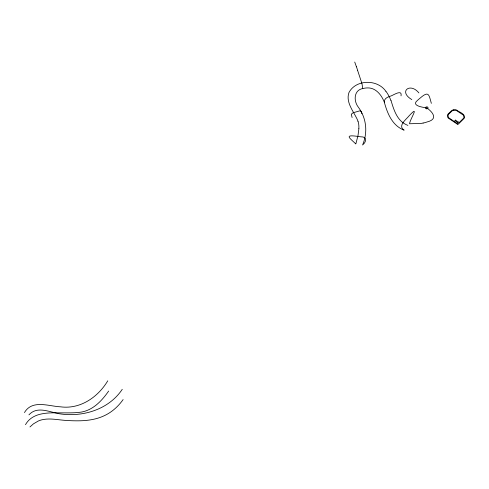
<?xml version="1.0" encoding="UTF-8"?>
<svg xmlns="http://www.w3.org/2000/svg" width="489" height="489" viewBox="0 0 489 489"><rect width="100%" height="100%" fill="white"/><g stroke="black" fill="none" stroke-linecap="round" stroke-linejoin="round"><path stroke-width="0.73" d="M358.908 128.546L358.009 135.52L355.845 143.894M384.415 102.445C383.712 98.185 388.138 96.908 391.255 95.868C393.957 94.756 402.41 89.267 401.053 95.844M25.489 424.66C32.653 412.086 48.472 412.71 61.009 412.869C67.794 412.826 74.634 413.119 81.363 412.074C93.283 410.045 102.048 400.54 108.644 391.078M24.45 412.575C32.219 399.379 48.49 406.231 60.489 406.817C80.123 409.513 98.008 397.196 107.763 380.821M122.256 389.311C108.864 409.476 82.873 417.368 59.725 413.828C49.719 412.239 37.231 405.601 28.924 414.868M123.13 399.568C119.267 405.02 114.426 409.813 108.717 413.327A41.131 32.849 -4.9 0 1 99.383 417.685C91.143 420.485 82.36 421.005 73.723 420.778A121.486 97.024 -4.9 0 1 67.28 420.497C58.833 420.161 50.269 417.802 41.871 419.813A19.444 15.532 -4.9 0 0 38.228 421.053L33.46 423.841L29.963 426.952M423.132 123.063L423.877 122.898A27.604 22.048 -4.9 0 0 427.068 121.969C438.175 119.273 433.223 112.501 426.775 107.843C422.973 107.409 410.626 105.716 417.575 100.3A71.205 56.871 -4.9 0 1 420.094 98.124C428.957 90.398 428.884 94.75 431.353 103.344M453.737 109.787L452.887 109.994A4.248 3.392 -4.9 0 0 451.757 110.538L448.003 114.108A4.205 3.356 -4.9 0 0 447.533 115.086L447.716 117.219A4.383 3.502 -4.9 0 0 448.34 118.124L457.881 124.548L458.272 124.175L448.823 117.825A3.894 3.111 -4.9 0 1 448.279 117.036L448.113 115.178A3.698 2.952 -4.9 0 1 448.529 114.328L452.117 110.905A3.68 2.94 -4.9 0 1 453.101 110.441L455.393 110.239A3.631 2.903 -4.9 0 1 456.439 110.532L463.144 114.988A3.667 2.928 -4.9 0 1 463.7 115.759L463.914 117.287A3.71 2.965 -4.9 0 1 463.609 118.167L458.517 123.21L458.969 123.509L464.159 118.344A4.267 3.405 -4.9 0 0 464.513 117.329C464.715 113.252 459.104 112.281 456.732 110.104A4.205 3.356 -4.9 0 0 455.528 109.762L455.1 109.719A4.817 3.845 -4.9 0 0 453.737 109.787M407.912 125.392C397.312 121.498 393.957 110.294 391.041 100.563M411.824 99.597C398.107 91.51 410.253 82.14 418.896 92.922M385.833 91.26C377.539 79.102 355.931 79.23 348.975 92.519C345.686 101.669 352.636 110.221 356.518 117.947A39.047 31.186 -4.9 0 1 357.612 120.282L357.966 121.26M355.68 143.803C349.47 137.886 344.232 134.573 357.074 136.303A71.205 40.807 17 0 1 360.595 136.786C367.3 136.51 366.652 141.59 362.587 145.019C367.991 132.268 366.463 117.996 358.186 106.975C353.345 100.667 353.883 89.701 363.321 88.46A13.992 11.174 -4.9 0 1 367.074 87.928C375.613 87.36 381.616 95.013 384.33 102.244C387.41 113.509 392.276 125.655 404.146 130.178C397.416 125.948 406.011 119.628 408.938 115.997C420.296 103.766 410.167 118.925 409.525 123.76L421.005 123.417A21.131 17.042 -4.7 0 0 423.126 123.02M352.098 117.531L351.291 114.255L352.942 112.818L360.161 110.734L361.304 111.724L361.909 113.729M354.727 62.048L356.426 66.791M357.581 70.306L361.658 82.733A3.05 0.471 73.5 0 1 362.08 84.224L362.765 88.613M356.389 66.59A17.616 1.051 73.4 0 1 357.569 70.159M385.907 91.223A55.752 44.523 -4.9 0 1 390.955 100.587M358.021 121.248A30.55 24.401 -4.9 0 1 358.84 128.546M455.43 120.098L454.776 120.722L455.228 121.021L455.882 120.404L455.43 120.098M456.677 120.93L456.023 121.553L456.475 121.853L457.129 121.229L456.677 120.93M457.924 121.761L457.27 122.378L457.722 122.678L458.376 122.061L457.924 121.761M426.194 108.741A1.247 0.996 -4.9 0 0 428.016 107.769A1.247 0.996 -4.9 0 0 426.108 107.018A1.247 0.996 -4.9 0 0 426.194 108.741"/></g></svg>
